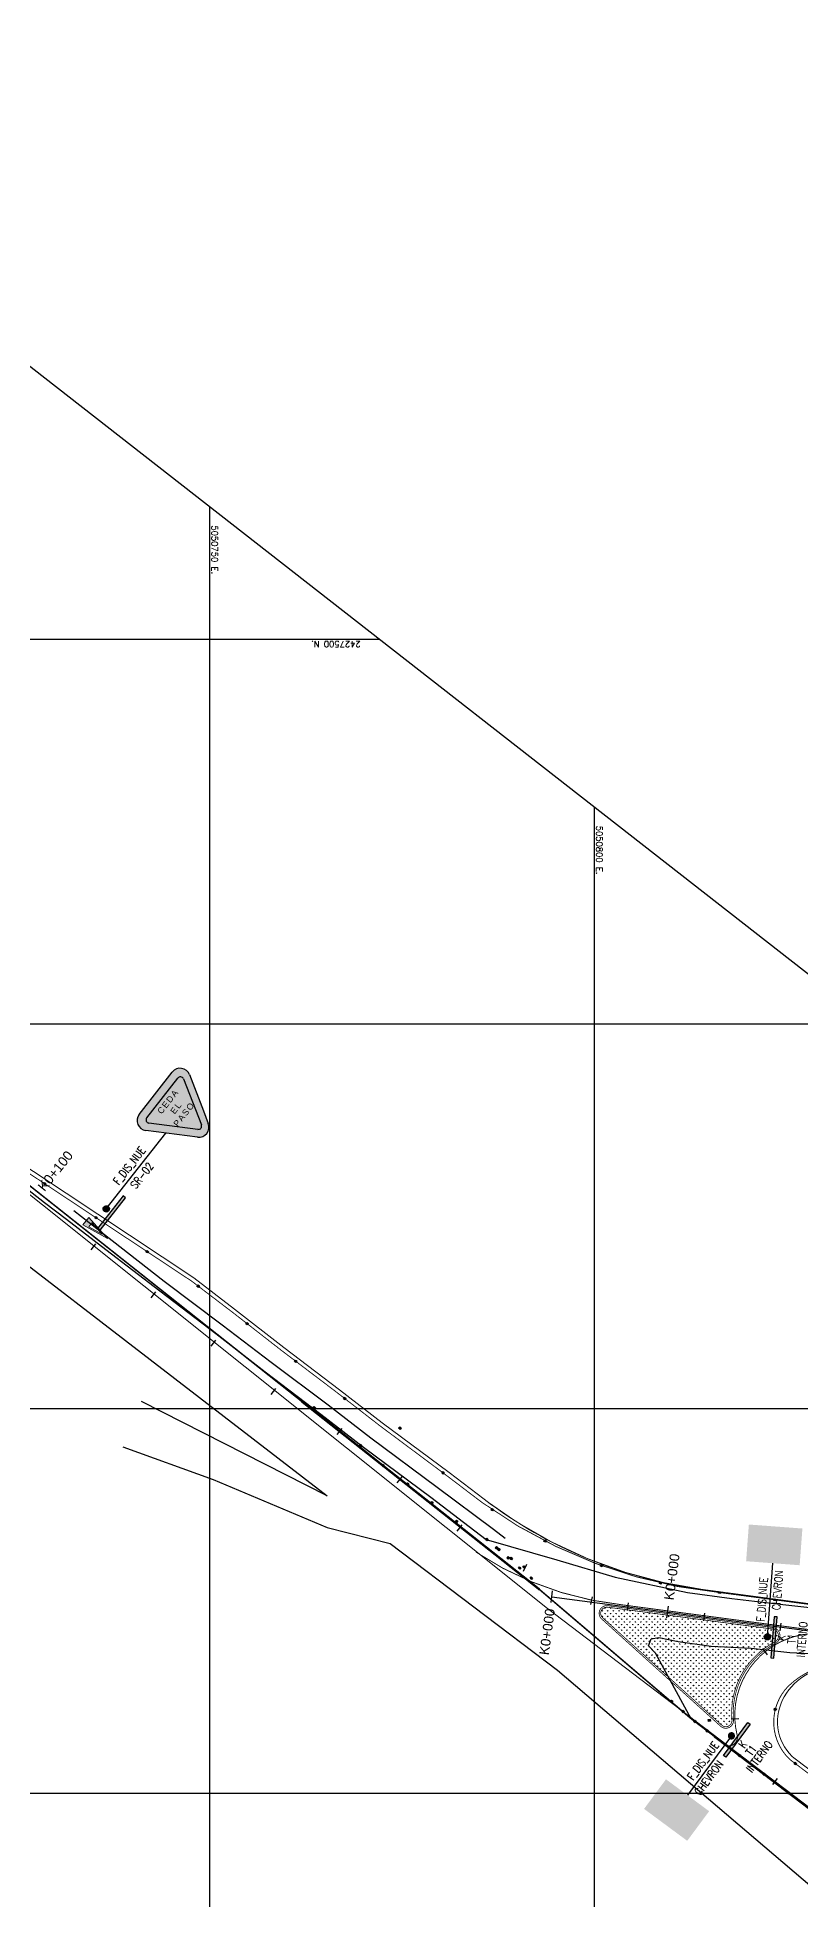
# Model space of a CAD drawing. Header units: metres. Extents: x 5050567 to 5051779, y 2427177 to 2427777.
# Drawn here: x 5050727.6 to 5050826.8, y 2427336.1 to 2427578.3 of the extents above; entities that cross this region are included whole.
import ezdxf
from ezdxf.enums import TextEntityAlignment as Align

# ---------------------------------------------------------------- set-up
doc = ezdxf.new("R2010")
doc.units = ezdxf.units.M
doc.linetypes.add('LCA (1m - 1m)', pattern=[2, 1, -1])
for name, color, linetype in [('BV', 30, 'Continuous'), ('C-ROAD-EJE PROYECTADO', 1, 'Continuous'), ('Cuneta existente', 254, 'Continuous'), ('CVD-ALI-STA-MIN-CD', 7, 'Continuous'), ('GEN-COORD-IMPAR', 8, 'Continuous'), ('S-VERTICAL', 250, 'Continuous'), ('Sen_Vert_Reglamentarias', 7, 'Continuous'), ('SPI-C-ROAD-CNTR-N', 1, 'Continuous'), ('SPI-C-ROAD-STAN-MAJR', 7, 'Continuous'), ('TACHAS', 7, 'Continuous'), ('Vía', 40, 'Continuous'), ('Vía Existente', 40, 'Continuous')]:
    doc.layers.add(name, color=color, linetype=linetype)
doc.layers.add('SEN_BASE_DEM', color=7, linetype='Continuous', lineweight=13, true_color=0xffffff)
doc.styles.add('CORDENADAS', font='romans.shx')
doc.styles.add('Romans', font='romans.shx', dxfattribs={"height": 2})
doc.styles.get("Standard").update_dxf_attribs({"font": 'simplex.shx'})
doc.styles.add('TEXTO_ACCION_FASE', font='romans.shx', dxfattribs={"width": 0.8})

# ---------------------------------------------------------------- blocks, each defined once
blk = doc.blocks.new('P_CP')
at = {"layer": 'SEN_BASE_DEM', "linetype": 'Continuous', "lineweight": -3}
h = blk.add_hatch(color=256, dxfattribs=at)
h.paths.add_polyline_path([(-0.599999999998545, -0.4648529270523426), (7.276e-12, -4.064852927052342), (0.5999999999985447, -0.4648529270523426)])
h.paths.add_polyline_path([(0.3254064245830488, -1.200000000011641), (0.0020690632633162, -3.164852927052342), (-0.3254064245799777, -1.200000000011641)], flags=16)
for points in [[(-0.599999999998545, -0.4648529270523426), (7.276e-12, -4.064852927052342), (0.5999999999985447, -0.4648529270523426)], [(0.3254064245830488, -1.200000000011641), (0.0020690632633162, -3.164852927052342), (-0.3254064245799777, -1.200000000011641)]]:
    blk.add_lwpolyline(points, close=True)
blk = doc.blocks.new('th-')
at = {"layer": 'TACHAS', "true_color": 0xffffff}
h = blk.add_hatch(color=7, dxfattribs=at)
h.dxf.hatch_style = 1
h.paths.add_polyline_path([(0, -0.1179750000592321), (-0.2359500001184642, -0.1179750000592321), (-0.2359500001184642, 0.1179750000592321), (1.164153e-10, 0.1179750000592321)])
at = {"layer": 'TACHAS'}
for points in [[(-0.0054449999006465, 0.1117472902406007), (-0.0762299998896197, 0.1022114846855402), (-0.0762299998896197, 0.0145189412869513), (-0.0741484914046214, 0.0129253510072757), (-0.0054449999006465, 0.0036699557676911)], [(-0.0054449999006465, -0.0018242304213345), (-0.0762299998896197, 0.007711575133726), (-0.076230000006035, -0.081294147996232), (-0.0054450000170618, -0.1099015651270747)]]:
    blk.add_hatch(color=1, dxfattribs=at).paths.add_polyline_path(points)
at = {"layer": 'TACHAS', "color": 7, "lineweight": 0, "ltscale": 10}
blk.add_line((-0.0762299998896197, 0.0145189412869513), (-0.0741484911413863, 0.0129253508057445), dxfattribs=at)
at = {"layer": 'TACHAS', "color": 18, "lineweight": 5, "true_color": 0x000000, "const_width": 0.0004}
for points in [[(-0.2359500001184642, -0.1179750000592321), (0, -0.1179750000592321), (1.164153e-10, 0.1179750000592321), (-0.2359500001184642, 0.1179750000592321)], [(-0.0816749999066815, 0.1069721472449601), (-0.1542749999789521, 0.1069721472449601), (-0.1542750000953674, -0.084966441616416), (-0.0816750000230968, -0.084966441616416)], [(-0.076230000006035, -0.0812941479962319), (-0.0054450000170618, -0.1099015651270747), (-0.0054449999006465, -0.0018242304213345), (-0.0762299998896197, 0.007711575133726)]]:
    blk.add_lwpolyline(points, close=True, dxfattribs=at)
at = {"layer": 'TACHAS', "color": 18, "lineweight": 5, "true_color": 0x000000}
for points, const_width in [([(-0.2359500001184642, 0.1179750000592321), (-0.1542749999789521, 0.1069721472449601)], 0.0004), ([(-0.1597199999960139, 0.1022114846855402), (-0.1597200001124293, 0.0036453625652939), (-0.2305050001014024, 0.0036453625652939)], 0.0004), ([(-0.2305050001014024, 0.1117472902406007), (-0.2305050001014024, 0.0036453625652939)], 0.0001815000000002), ([(1.164153e-10, 0.1179750000592321), (-0.0816749999066815, 0.1069721472449601)], 0.0004), ([(-0.0054449999006465, 0.0036699557676911), (-0.0054449999006465, 0.1117472902406007), (-0.0762299998896197, 0.1022114846855402), (-0.0762299998896197, 0.0132057615555823), (-0.0054449999006465, 0.0036699557676911)], 0.0004), ([(-0.2305050001014024, -0.1099015651270747), (-0.2305050001014024, -0.0017996374517679), (-0.1597200001124293, -0.0017996374517679), (-0.1597200001124293, -0.0812941479962319)], 0.0004), ([(-0.2305050001014024, -0.1099015651270747), (-0.1597200001124293, -0.0812941479962319)], 0.0004), ([(0, -0.1179750000592321), (-0.0816750000230968, -0.084966441616416)], 0.0004)]:
    blk.add_lwpolyline(points, dxfattribs=dict(at, const_width=const_width))
at = {"layer": 'TACHAS', "color": 18, "lineweight": 30, "true_color": 0x000000}
blk.add_lwpolyline([(0, -0.1179750000592321), (-0.2359500001184642, -0.1179750000592321), (-0.2359500001184642, 0.1179750000592321), (1.164153e-10, 0.1179750000592321)], close=True, dxfattribs=at)
at = {"layer": 'TACHAS', "color": 18, "lineweight": 5, "true_color": 0x000000}
for points in [[(-0.2305050001014024, 0.1117472902406007, 0.0004, 0.0004, 0), (-0.1597199999960139, 0.1022114846855402, 0.0001815000000002, 0.0001815000000002, 0)], [(-0.2359500001184642, -0.1179750000592321, 0.0004, 0.0004, 0), (-0.1542750000953674, -0.084966441616416, 0.0001815000000002, 0.0001815000000002, 0)]]:
    blk.add_lwpolyline(points, format="xyseb", dxfattribs=at)
blk = doc.blocks.new('THA')
at = {"layer": 'TACHAS'}
h = blk.add_hatch(color=50, dxfattribs=at)
h.paths.add_polyline_path([(-0.1179750001450657, 0.1069721472224501), (-0.1179750001450657, -0.1289778528960142), (0.1179749999733985, -0.1289778528960142), (0.1179750000898139, 0.1069721472224501), (0.0363000000667171, 0.0959692944081781), (0.0362999999503018, -0.095969294453198), (-0.0363000001219689, -0.095969294453198), (-0.0363000000055536, 0.0959692944081781)])
h.paths.add_polyline_path([(-0.0417450000226154, 0.0912086318487582), (-0.0417450001390307, -0.0073574902714881), (-0.1125300001280038, -0.0073574902714881), (-0.1125300001280038, 0.1007444374038187)], flags=16)
h.paths.add_polyline_path([(0.041745000083779, 0.0912086318487582), (0.112530000072752, 0.1007444374038187), (0.112530000072752, -0.0073328970690909), (0.0417450000837789, 0.0022029087188002)], flags=16)
h.paths.add_polyline_path([(-0.0417450001390307, -0.01280249028855), (-0.0417450001390307, -0.092297000833014), (-0.1125300001280038, -0.1209044179638568), (-0.1125300001280038, -0.01280249028855)], flags=16)
h.paths.add_polyline_path([(0.0417450000837789, -0.003291277703056), (0.112530000072752, -0.0128270832581166), (0.1125299999563367, -0.1209044179638568), (0.0417449999673636, -0.092297000833014)], flags=16)
for color, points in [(50, [(0.0363000000667171, 0.0959692944081781), (0.1179750000898139, 0.1069721472224501), (-0.1179750001450657, 0.1069721472224501), (-0.0363000000055536, 0.0959692944081781)]), (40, [(-0.1125300001280038, -0.0073574902714881), (-0.0417450001390307, -0.0073574902714881), (-0.0417450000226154, 0.0912086318487582), (-0.1125300001280038, 0.1007444374038187)]), (40, [(0.0417450000837789, 0.0912086318487582), (0.0417450000837789, 0.0035160884501693), (0.0438265085687772, 0.0019224981704936), (0.112530000072752, -0.0073328970690909), (0.112530000072752, 0.1007444374038187)]), (40, [(-0.0417450001390307, -0.01280249028855), (-0.1125300001280038, -0.01280249028855), (-0.1125300001280038, -0.1209044179638568), (-0.0417450001390307, -0.092297000833014)]), (40, [(0.0417450000837789, -0.003291277703056), (0.0417449999673636, -0.092297000833014), (0.1125299999563367, -0.1209044179638568), (0.112530000072752, -0.0128270832581166)])]:
    blk.add_hatch(color=color, dxfattribs=at).paths.add_polyline_path(points)
blk.add_hatch(color=50, dxfattribs=at).paths.add_polyline_path([(-0.0363000000055536, 0.0959692944081781), (-0.0363000001219689, -0.095969294453198), (0.0362999999503018, -0.095969294453198), (0.0363000000667171, 0.0959692944081781)], flags=17)
at = {"layer": 'TACHAS', "color": 7, "lineweight": 0, "ltscale": 10}
blk.add_line((0.0417450000837789, 0.0035160884501693), (0.0438265088320122, 0.0019224979689625), dxfattribs=at)
at = {"layer": 'TACHAS', "color": 18, "lineweight": 0, "true_color": 0x000000, "const_width": 0.0004}
for points in [[(-0.1179750001450657, -0.1289778528960142), (0.1179749999733985, -0.1289778528960142), (0.1179750000898139, 0.1069721472224501), (-0.1179750001450657, 0.1069721472224501)], [(0.0363000000667171, 0.0959692944081781), (-0.0363000000055536, 0.0959692944081781), (-0.0363000001219689, -0.095969294453198), (0.0362999999503018, -0.095969294453198)], [(0.0417449999673636, -0.092297000833014), (0.1125299999563367, -0.1209044179638568), (0.112530000072752, -0.0128270832581166), (0.0417450000837789, -0.003291277703056)]]:
    blk.add_lwpolyline(points, close=True, dxfattribs=at)
for points in [[(-0.1179750001450657, 0.1069721472224501), (-0.0363000000055536, 0.0959692944081781)], [(-0.0417450000226154, 0.0912086318487582), (-0.0417450001390307, -0.0073574902714881), (-0.1125300001280038, -0.0073574902714881)], [(0.1179750000898139, 0.1069721472224501), (0.0363000000667171, 0.0959692944081781)], [(0.112530000072752, -0.0073328970690909), (0.112530000072752, 0.1007444374038187), (0.0417450000837789, 0.0912086318487582), (0.0417450000837789, 0.0022029087188002), (0.112530000072752, -0.0073328970690909)], [(-0.1179750001450657, -0.1289778528960142), (-0.0363000001219689, -0.095969294453198)], [(-0.1125300001280038, -0.1209044179638568), (-0.1125300001280038, -0.01280249028855), (-0.0417450001390307, -0.01280249028855), (-0.0417450001390307, -0.092297000833014)], [(-0.1125300001280038, -0.1209044179638568), (-0.0417450001390307, -0.092297000833014)], [(0.1179749999733985, -0.1289778528960142), (0.0362999999503018, -0.095969294453198)]]:
    blk.add_lwpolyline(points, dxfattribs=at)
at = {"layer": 'TACHAS', "color": 7, "true_color": 0xffffff}
blk.add_lwpolyline([(0.1179749999733985, -0.1289778528960142), (-0.1179750001450657, -0.1289778528960142), (-0.1179750001450657, 0.1069721472224501), (0.1179750000898139, 0.1069721472224501)], close=True, dxfattribs=at)
at = {"layer": 'TACHAS', "color": 18, "lineweight": 0, "true_color": 0x000000}
blk.add_lwpolyline([(-0.1125300001280038, 0.1007444374038187, 0.0004, 0.0004, 0), (-0.0417450000226154, 0.0912086318487582, 0.0001815000000002, 0.0001815000000002, 0)], format="xyseb", dxfattribs=at)
blk = doc.blocks.new('*U73')
h = blk.add_hatch(color=1)
h.dxf.hatch_style = 1
edge = h.paths.add_edge_path()
edge.add_line((24.1203680714347, 5.276114933220036), (15.37659135300193, 5.276114933220007))
edge.add_ellipse((15.37659135300195, 3.656114933220003), major_axis=(1.145512985522219, 1.145512985522219), ratio=0.9999999999999912, start_angle=45.000000000001, end_angle=165.8070639244549)
edge.add_line((13.98517859972331, 2.826433940299516), (18.34536538492985, -4.485797569618661))
edge.add_ellipse((19.73677813820849, -3.656116576698174), major_axis=(-1.145512985522231, 1.145512985522231), ratio=0.9999999999999747, start_angle=75.8070639244554, end_angle=194.0578479717061)
edge.add_line((21.12623086035207, -4.489075839164179), (22.25681753306439, -2.603153200680431))
edge.add_line((22.25681753306439, -2.603153200680431), (25.50982079357821, 2.823155670754111))
edge.add_ellipse((24.12036807143473, 3.656114933220088), major_axis=(-1.145512985522167, 1.145512985522167), ratio=0.9999999999999978, start_angle=194.0578479717054, end_angle=315.000000000001)
edge = h.paths.add_edge_path(flags=16)
edge.add_line((24.35107477987442, 3.153107873497695), (20.29144754110728, -3.74367109691142))
edge.add_ellipse((19.82608265619974, -3.469744968374875), major_axis=(-0.3818376618407518, 0.3818376618407518), ratio=0.9999999999999866, start_angle=75.83460563074601, end_angle=194.5178032538085, ccw=False)
edge.add_line((19.36241139942787, -3.746528215056464), (15.24545817622164, 3.150250755352679))
edge.add_ellipse((15.70912943299349, 3.42703400203424), major_axis=(0.3818376618407169, 0.3818376618407169), ratio=0.9999999999999589, start_angle=45, end_angle=165.8346056307449, ccw=False)
edge.add_line((15.70912943299349, 3.967034002034203), (23.88570989496686, 3.96703400203426))
edge.add_ellipse((23.88570989496686, 3.42703400203424), major_axis=(-0.3818376618407635, 0.3818376618407635), ratio=0.9999999999999534, start_angle=194.51780325381, end_angle=315, ccw=False)
h.paths.add_polyline_path([(21.41247662018442, 2.007809588004811), (21.26105108713916, 2.000603618591917), (21.08799315658565, 2.447372482606674), (20.82119566983807, 2.454578452019568), (20.64092721778458, 1.993397649178994), (20.49671234507405, 2.000603618591917), (20.4750800864005, 1.993397649178994), (20.87167098635454, 3.528264972662519), (21.01588585906511, 3.528264972662547)], flags=0)
h.paths.add_polyline_path([(20.96541054254858, 3.067084169822003), (21.05193957724278, 2.605903366981515), (20.87167098635454, 2.605903366981515)], flags=0)
h.paths.add_polyline_path([(20.43181556905345, 3.1463496562803), (20.48950154590459, 2.908553285447162), (20.48950154590459, 2.562667727587658), (20.42460490871873, 2.375312965561327), (20.35970813269812, 2.231194020012132), (20.28760069634286, 2.130310713856964), (20.17634926965847, 2.000603618591945), (19.8621668773806, 2.000603618591917), (19.8621668773806, 3.542676911488307), (19.99196029058704, 3.535470942075413), (20.12896436412815, 3.549882880901201), (20.2803900360082, 3.448999574746004), (20.36691893186757, 3.304880540655226)], flags=0)
h.paths.add_polyline_path([(20.26671271004919, 3.09286676957361), (20.31644375418576, 2.887862668768569), (20.31644375418581, 2.591791099541801), (20.26362014548251, 2.439290830388095), (20.20894901778154, 2.317880403563457), (20.15125979112792, 2.237169173092233), (20.0967883745832, 2.173661410310664), (20.03522466909943, 2.173661410310778), (20.03522466909935, 3.404387420646763), (20.15205227175555, 3.326554153276724), (20.21175877101358, 3.227109419623808)], flags=0)
h.paths.add_polyline_path([(19.55210501212066, 3.535470942075413), (19.55931567245533, 3.391351996526388), (19.25646446753008, 3.391351996526388), (19.25646446753008, 2.915759254860056), (19.54489421295126, 2.915759254860084), (19.54489421295126, 2.793258129007959), (19.23483234769129, 2.793258129007959), (19.23483234769132, 2.151928533553864), (19.55931567245535, 2.151928533553864), (19.55931567245533, 2.000603618591917), (19.040142297299, 2.000603618591917), (19.040142297299, 3.535470942075441)], flags=0)
h.paths.add_polyline_path([(20.01359241042586, 1.839926925177046), (20.01359241042586, 0.4419725778296524), (20.48950140706985, 0.4419725778296524), (20.48950140706985, 0.2978536322806278), (19.86937753771524, 0.2978536322805993), (19.86937753771524, 1.839926925177046)], flags=0)
h.paths.add_polyline_path([(21.27547240780855, 0.0939411223883937), (21.36200130366795, -0.0141480646379151), (21.41247648134969, -0.1942968572514374), (21.41247648134969, -0.5473883845239484), (21.41968728051911, -0.8644501532735446), (21.3908443615109, -1.066216765583995), (21.32594758549031, -1.231953619371758), (21.22499723012676, -1.354454745223911), (21.13125753509802, -1.397690473159464), (21.00867492106091, -1.347248864352742), (20.9221460252016, -1.267983377894474), (20.84282792851157, -1.159894102326298), (20.79956341116453, -1.073422734996945), (20.79235261199507, -0.8212145138797168), (20.79235261199507, -0.453711047781475), (20.81398487066862, -0.1870908878386004), (20.87167084751981, -0.0213540340508089), (20.97262120288331, 0.072323302691494), (21.10168447168773, 0.1552373182938922)], flags=0)
h.paths.add_polyline_path([(21.23206406270584, -0.2190939039642572), (21.23206406270579, -0.5494396402616886), (21.23898287784713, -0.8536627526851603), (21.21521243120874, -1.019945592850326), (21.16843655661852, -1.139404320434785), (21.11700383706825, -1.201816840210945), (21.02198868594802, -1.114777451812507), (20.97876178647543, -1.028381270090882), (20.972765030639, -0.8186359857672655), (20.972765030639, -0.4610179339867742), (20.99194355651555, -0.224640322480731), (21.03450624827956, -0.1023539886652216), (21.14479332737968, -0.0315023460409023), (21.19819360288081, -0.0982082979497321)], flags=0)
h.paths.add_polyline_path([(19.55210501212066, 1.820454825978423), (19.55931567245535, 1.676335880429313), (19.25646446753008, 1.676335880429313), (19.25646446753008, 1.200743138763009), (19.54489421295126, 1.200743138763009), (19.54489421295126, 1.078242012910884), (19.23483234769129, 1.078242012910912), (19.23483234769129, 0.436912417456874), (19.55931567245535, 0.4369124174568455), (19.55931567245535, 0.285587502494927), (19.040142297299, 0.285587502494927), (19.040142297299, 1.820454825978394)], flags=0)
h.paths.add_polyline_path([(20.49671220623931, 0.0867351529755283), (20.56881964259456, -0.0141480646379151), (20.58324110209863, -0.1582670987288068), (20.43181556905345, -0.1726790375545377), (20.35970813269812, -0.0573837925735532), (20.27317923683874, -0.0429719422894621), (20.18665034097937, -0.0501778231606309), (20.13617502446287, -0.1366492790317935), (20.12896436412815, -0.2591504048839468), (20.13617502446287, -0.3672396804520943), (20.2371255186611, -0.511358626001119), (20.41018331037988, -0.6482716906791169), (20.53276592441695, -0.7707728165311849), (20.59766256160278, -0.8860680615121977), (20.62650561944572, -1.059010884712883), (20.59766256160278, -1.195923860849042), (20.53276592441695, -1.304013136417161), (20.44623702855752, -1.38327862287543), (20.28760069634286, -1.41210241198528), (20.04964612860344, -1.361660714636833), (19.99196015175225, -1.224747649958892), (19.98474949141762, -1.095040554693817), (20.1124825725454, -1.095040554693845), (20.16501808230582, -1.217541769087723), (20.30202215584695, -1.231953619371786), (20.35970813269812, -1.131070313216504), (20.35970813269812, -0.9437156397318702), (20.29481135667756, -0.7923907247699518), (20.09291064595054, -0.6482716906790884), (19.94869577323997, -0.3960634695618879), (19.89100979638881, -0.2375325851870471), (19.90543125589293, -0.0645897619864186), (19.98474949141762, 0.0579113638657631), (20.12896436412815, 0.1299708809111664), (20.35970813269812, 0.1299708809111948)], flags=0)
h.paths.add_polyline_path([(18.78055547088611, 3.074290139234896), (18.64355139734492, 3.074290139234896), (18.6291299378408, 3.232821023609737), (18.60749767916728, 3.276056751545347), (18.52096878330785, 3.319292479481013), (18.46328280645671, 3.333704329764991), (18.36954311142789, 3.283262720958269), (18.26859275606442, 3.088702078060713), (18.2109067792132, 2.886935465750291), (18.20369611887857, 2.613109336394408), (18.22532823871729, 2.382518934974136), (18.32627873291558, 2.223988050599295), (18.47770426596081, 2.180752322663714), (18.57865462132436, 2.209576111773564), (18.6219191386714, 2.288841598231805), (18.63634059817549, 2.454578452019568), (18.78055547088611, 2.454578452019539), (18.78055547088611, 2.339283295580308), (18.74450175270844, 2.187958292076579), (18.66518365601847, 2.058251196811617), (18.46328280645671, 1.993397649178994), (18.31185713457673, 2.036633377114632), (18.13879934285795, 2.144722564140998), (18.0378489874944, 2.360901115277179), (18.00900592965145, 2.721198611962499), (18.0378489874944, 3.067084169822031), (18.14601014202732, 3.326498448893879), (18.26138195689496, 3.456205544158869), (18.39838616927086, 3.528264972662547), (18.55702250148555, 3.521059091791407), (18.65797285684901, 3.456205544158841), (18.78055547088611, 3.314858103840855)], flags=0)
h.paths.add_polyline_path([(19.37904722040183, 0.1314014497850948), (19.77563798152114, -1.389053934872727), (19.62421244847589, -1.396259904285621), (19.45115451792237, -0.9494910402708356), (19.18435703117474, -0.9422850708579701), (19.00408857912133, -1.403465873698515), (18.85987370641074, -1.396259904285621), (18.83824144773722, -1.403465873698486), (19.23483234769127, 0.1314014497850664)], flags=0)
h.paths.add_polyline_path([(19.3285719038853, -0.32977935305545), (19.41510093857947, -0.7909601558959949), (19.23483234769127, -0.7909601558959949)], flags=0)
h.paths.add_polyline_path([(18.72286949403487, -0.0307059010454296), (18.76613401138193, -0.2685021833368424), (18.75892321221251, -0.5639461323896242), (18.75171241304311, -0.6792413773706656), (18.65797285684901, -0.7513008944160405), (18.49933652463441, -0.7945365338099535), (18.31906793374615, -0.7873306529387563), (18.31906793374615, -1.414248221025282), (18.16764226186613, -1.407042340154198), (18.16764226186613, 0.1350309527422766), (18.56011265101948, 0.1350309527422766), (18.65076205767958, 0.055765554825733)], flags=0)
h.paths.add_polyline_path([(18.56423316182027, -0.1171772683749239), (18.6219191386714, -0.2396783942270773), (18.63634059817549, -0.3693854894921245), (18.60834591172555, -0.5931938389731286), (18.47770426596081, -0.6287996800221621), (18.31185713457673, -0.6287996800221621), (18.31185713457673, -0.0523237207423861), (18.47049346679135, -0.0162939622196419)], flags=0)
at = {"true_color": 0xffffff}
h = blk.add_hatch(color=7, dxfattribs=at)
edge = h.paths.add_edge_path()
edge.add_ellipse((19.82608265619974, -3.469744968374875), major_axis=(-0.3818376618407635, 0.3818376618407635), ratio=0.999999999999925, start_angle=75.83460563074337, end_angle=194.5178032538058)
edge.add_line((20.29144754110724, -3.743671096911499), (24.35107477987442, 3.153107873497716))
edge.add_ellipse((23.88570989496686, 3.42703400203424), major_axis=(-0.3818376618407542, 0.3818376618407542), ratio=0.9999999999999841, start_angle=194.5178032538125, end_angle=315)
edge.add_line((23.88570989496689, 3.96703400203426), (15.70912943299336, 3.967034002034203))
edge.add_ellipse((15.70912943299352, 3.42703400203424), major_axis=(-0.381837661840724, 0.3818376618407241), ratio=0.9999999999999808, start_angle=-45, end_angle=75.83460563074075)
edge.add_line((15.24545817622169, 3.150250755352629), (19.36241139942779, -3.74652821505634))
h = blk.add_hatch(color=250)
edge = h.paths.add_edge_path()
edge.add_ellipse((0, -3.6e-15), major_axis=(-0.3582761082145878, 0.3582761082145879), ratio=0.9999999999998589, start_angle=225, end_angle=225)
blk.add_hatch(color=250).paths.add_polyline_path([(3.35086463363666, -0.8333082079320242), (-3.350864633591697, -0.8333082079320242), (-3.350864633591697, -1.326414088390098), (3.35086463363666, -1.326414088390098)])
at = {"color": 1}
for p, q in [((19.36241139942787, -3.746528215056471), (15.24545817622164, 3.150250755352701)), ((15.37659135300198, 5.27611493322), (24.12036807143473, 5.276114933220029)), ((15.70912943299352, 3.967034002034196), (23.88570989496686, 3.967034002034253)), ((24.35107477987442, 3.153107873497717), (20.29144754110728, -3.743671096911455)), ((18.34536538492985, -4.485797569618696), (13.98517859972328, 2.826433940299509)), ((25.50982079357821, 2.823155670754076), (22.25681753306439, -2.603153200680438)), ((22.25681753306439, -2.603153200680438), (21.12623086035207, -4.489075839164186))]:
    blk.add_line(p, q, dxfattribs=at)
at = {"color": 250}
blk.add_lwpolyline([(-3.350864633591697, -0.8333082079320313), (-3.350864633591697, -1.326414088390105), (3.35086463363666, -1.326414088390105), (3.35086463363666, -0.8333082079320313)], close=True, dxfattribs=at)
blk.add_lwpolyline([(0, -1.78e-14), (15.67054380403061, -1.460723134e-07)], dxfattribs=at)
at = {"color": 1}
for centre, major_axis, ratio, start_param, end_param in [((15.37659135300195, 3.656114933219996), (1.145512985522205, 1.145512985522205), 0.9999999999999937, 0.7853981633974338, 2.893879188546431), ((15.70912943299352, 3.427034002034233), (-0.381837661840724, 0.3818376618407241), 0.9999999999999808, -0.7853981633974579, 1.323563555207861), ((23.88570989496686, 3.427034002034233), (-0.3818376618407542, 0.3818376618407542), 0.9999999999999841, 3.394976120525572, 5.497787143782129), ((24.12036807143473, 3.656114933220081), (-1.145512985522175, 1.145512985522175), 0.9999999999999944, 3.386948386440845, 5.497787143782135), ((19.73677813820849, -3.656116576698181), (-1.145512985522231, 1.145512985522231), 0.9999999999999747, 1.323082861751566, 3.386948386440877), ((19.82608265619974, -3.469744968374882), (-0.3818376618407635, 0.3818376618407635), 0.999999999999925, 1.32356355520792, 3.394976120525469)]:
    blk.add_ellipse(centre, major_axis=major_axis, ratio=ratio, start_param=start_param, end_param=end_param, dxfattribs=at)
at = {"color": 250}
blk.add_ellipse((0, -1.07e-14), major_axis=(-0.3582761082145876, 0.3582761082145877), ratio=0.9999999999998589, start_param=3.926990816987312, end_param=10.2101761241669, dxfattribs=at)
at = {"style": 'TEXTO_ACCION_FASE', "width": 0.8}
blk.add_text('SR-02', height=1.3, dxfattribs=at).set_placement((7.835271902015307, -1.200000073036154), align=Align.MIDDLE_CENTER)
at = {"color": 18, "true_color": 0x000000, "insert": (15.17910478385241, 3.371903698110875), "char_height": 1, "width": 9.48964862705526, "attachment_point": 1}
blk.add_mtext('\\pxqc;{\\fArial|b0|i0|c0|p34;\\T1.2;\\C256;CEDA\\PEL\\PPASO}', dxfattribs=at)
at = {"style": 'TEXTO_ACCION_FASE', "width": 0.8}
for tag, p in [('FASE_ACCION', (7.835271902015307, 1.395888760286499)), ('INTERNO', (0, -2.300000000000007))]:
    blk.add_attdef(tag, text='', height=1.3, dxfattribs=at).set_placement(p, align=Align.MIDDLE_CENTER)
blk = doc.blocks.new('*U115')
h = blk.add_hatch(color=40)
h.paths.add_polyline_path([(11.99999999999999, -1.868904248947504), (11.99999999999999, -3.283117811320607), (13.07753643762689, -4.360654248947509), (14.49174999999999, -4.360654248947506)])
h.paths.add_polyline_path([(17.98349999999998, -3.283117811320614), (17.98349999999998, -1.868904248947512), (15.49174999999998, -4.360654248947506), (16.90596356237309, -4.360654248947508)])
h.paths.add_polyline_path([(17.98349999999998, -0.4546906865744204), (17.98349999999998, 0.9595228757986825), (14.99174999999999, -2.032227124201322), (11.99999999999998, 0.9595228757986829), (11.99999999999999, -0.4546906865744086), (14.99174999999999, -3.446440686574411)])
h.paths.add_polyline_path([(17.98349999999998, 2.373736438171764), (17.98349999999998, 3.78795000054487), (14.99174999999999, 0.7962000005448714), (11.99999999999999, 3.787950000544879), (11.99999999999999, 2.373736438171779), (14.99175, -0.6180135618282248)])
h.paths.add_polyline_path([(17.14199046231454, 4.360654025232543), (15.72777689994146, 4.360654025232542), (14.99175, 3.624627125291065), (14.25572310005852, 4.360654025232541), (12.84150953768543, 4.360654025232542), (14.99174999999999, 2.210413562917968)])
at = {"true_color": 0x000000}
h = blk.add_hatch(color=18, dxfattribs=at)
h.paths.add_polyline_path([(12, -3.283117811320607), (11.99999999999999, -4.360654248947509), (13.0775364376269, -4.360654248947509)])
h.paths.add_polyline_path([(17.98349999999997, -3.283117811320618), (16.90596356237309, -4.360654248947508), (17.98349999999998, -4.360654248947509)])
h.paths.add_polyline_path([(17.98349999999998, -1.868904248947512), (17.98349999999998, -0.4546906865744177), (14.99174999999998, -3.446440686574414), (11.99999999999999, -0.4546906865744133), (12, -1.868904248947514), (14.49174999999998, -4.360654248947507), (14.99174999999999, -4.360654248947507), (15.49174999999999, -4.360654248947505)])
h.paths.add_polyline_path([(17.98349999999998, 0.9595228757986721), (17.98349999999998, 2.373736438171767), (14.99174999999999, -0.6180135618282204), (11.99999999999999, 2.373736438171776), (11.99999999999999, 0.9595228757986788), (14.99174999999999, -2.032227124201323)])
h.paths.add_polyline_path([(17.98349999999998, 3.787950000544866), (17.98349999999998, 4.360654025232544), (17.14199046231455, 4.360654025232543), (14.99174999999999, 2.21041356291797), (12.84150953768542, 4.360654025232543), (11.99999999999998, 4.360654025232544), (11.99999999999998, 3.787950000544876), (14.99175, 0.796200000544875)])
h.paths.add_polyline_path([(15.72777689994146, 4.360654025232542), (14.99174999999998, 4.36065402523254), (14.25572310005852, 4.360654025232541), (14.99174999999999, 3.624627125291062)], flags=17)
h = blk.add_hatch(color=7)
edge = h.paths.add_edge_path()
edge.add_ellipse((0, -3.6e-15), major_axis=(-0.3582761082145878, 0.3582761082145879), ratio=0.9999999999998589, start_angle=225, end_angle=225)
blk.add_hatch(color=7).paths.add_polyline_path([(3.35086463363666, -0.8333082079320242), (-3.350864633591697, -0.8333082079320242), (-3.350864633591697, -1.326414088390098), (3.35086463363666, -1.326414088390098)])
at = {"color": 7}
blk.add_lwpolyline([(-3.350864633591697, -0.8333082079320313), (-3.350864633591697, -1.326414088390105), (3.35086463363666, -1.326414088390105), (3.35086463363666, -0.8333082079320313)], close=True, dxfattribs=at)
blk.add_lwpolyline([(0, -1.78e-14), (12, -1.118574982e-07)], dxfattribs=at)
blk.add_ellipse((0, -1.07e-14), major_axis=(-0.3582761082145876, 0.3582761082145877), ratio=0.9999999999998589, start_param=3.926990816987312, end_param=10.2101761241669, dxfattribs=at)
at = {"color": 7, "style": 'TEXTO_ACCION_FASE', "width": 0.8}
blk.add_text('CHEVRON', height=1.3, dxfattribs=at).set_placement((7.675432316818326, -1.089930602044899), align=Align.MIDDLE_CENTER)
for tag, p in [('FASE_ACCION', (6, 1.299999944071265)), ('TIPOLOGÍA', (0, -3.967475923664581)), ('ABSCISA', (0, -2.300000000000007)), ('INTERNO', (0, -5.634951847329155))]:
    blk.add_attdef(tag, text='', height=1.3, dxfattribs=at).set_placement(p, align=Align.MIDDLE_CENTER)
blk = doc.blocks.new('*U116')
h = blk.add_hatch(color=40)
h.paths.add_polyline_path([(-17.98349999999998, -1.868904248947504), (-17.98349999999998, -3.283117811320607), (-16.90596356237308, -4.360654248947509), (-15.49174999999999, -4.360654248947506)])
h.paths.add_polyline_path([(-11.99999999999999, -3.283117811320614), (-12, -1.868904248947512), (-14.49174999999999, -4.360654248947506), (-13.07753643762689, -4.360654248947508)])
h.paths.add_polyline_path([(-11.99999999999999, -0.4546906865744204), (-11.99999999999999, 0.9595228757986825), (-14.99174999999998, -2.032227124201322), (-17.98349999999999, 0.9595228757986829), (-17.98349999999998, -0.4546906865744086), (-14.99174999999999, -3.446440686574411)])
h.paths.add_polyline_path([(-11.99999999999999, 2.373736438171764), (-12, 3.78795000054487), (-14.99174999999998, 0.7962000005448714), (-17.98349999999998, 3.787950000544879), (-17.98349999999998, 2.373736438171779), (-14.99174999999997, -0.6180135618282248)])
h.paths.add_polyline_path([(-12.84150953768543, 4.360654025232543), (-14.25572310005852, 4.360654025232542), (-14.99174999999997, 3.624627125291065), (-15.72777689994145, 4.360654025232541), (-17.14199046231454, 4.360654025232542), (-14.99174999999999, 2.210413562917968)])
at = {"true_color": 0x000000}
h = blk.add_hatch(color=18, dxfattribs=at)
h.paths.add_polyline_path([(-17.98349999999998, -3.283117811320607), (-17.98349999999998, -4.360654248947509), (-16.90596356237307, -4.360654248947509)])
h.paths.add_polyline_path([(-12.00000000000001, -3.283117811320618), (-13.07753643762689, -4.360654248947508), (-12, -4.360654248947509)])
h.paths.add_polyline_path([(-12, -1.868904248947512), (-12, -0.4546906865744177), (-14.99174999999999, -3.446440686574414), (-17.98349999999998, -0.4546906865744133), (-17.98349999999998, -1.868904248947514), (-15.49174999999999, -4.360654248947507), (-14.99174999999999, -4.360654248947507), (-14.49174999999999, -4.360654248947505)])
h.paths.add_polyline_path([(-12, 0.9595228757986721), (-12, 2.373736438171767), (-14.99174999999998, -0.6180135618282204), (-17.98349999999998, 2.373736438171776), (-17.98349999999998, 0.9595228757986788), (-14.99174999999998, -2.032227124201323)])
h.paths.add_polyline_path([(-12, 3.787950000544866), (-12, 4.360654025232544), (-12.84150953768542, 4.360654025232543), (-14.99174999999998, 2.21041356291797), (-17.14199046231455, 4.360654025232543), (-17.98349999999999, 4.360654025232544), (-17.98349999999999, 3.787950000544876), (-14.99174999999997, 0.796200000544875)])
h.paths.add_polyline_path([(-14.25572310005852, 4.360654025232542), (-14.99174999999999, 4.36065402523254), (-15.72777689994145, 4.360654025232541), (-14.99174999999999, 3.624627125291062)], flags=17)
h = blk.add_hatch(color=7)
edge = h.paths.add_edge_path()
edge.add_ellipse((0, -3.6e-15), major_axis=(0.3582761082145878, 0.3582761082145879), ratio=0.9999999999998589, start_angle=135, end_angle=135, ccw=False)
blk.add_hatch(color=7).paths.add_polyline_path([(-3.35086463363666, -0.8333082079320242), (3.350864633591697, -0.8333082079320242), (3.350864633591697, -1.326414088390098), (-3.35086463363666, -1.326414088390098)])
at = {"color": 7}
blk.add_lwpolyline([(0, -1.78e-14), (-12, -1.118574982e-07)], dxfattribs=at)
blk.add_lwpolyline([(3.350864633591697, -0.8333082079320313), (3.350864633591697, -1.326414088390105), (-3.35086463363666, -1.326414088390105), (-3.35086463363666, -0.8333082079320313)], close=True, dxfattribs=at)
at = {"color": 7, "extrusion": (0, 0, -1)}
blk.add_ellipse((0, -1.07e-14), major_axis=(0.3582761082145876, 0.3582761082145877), ratio=0.9999999999998589, start_param=3.926990816987312, end_param=10.2101761241669, dxfattribs=at)
at = {"color": 7, "style": 'TEXTO_ACCION_FASE', "width": 0.8}
blk.add_text('CHEVRON', height=1.3, dxfattribs=at).set_placement((-7.675432316818326, -1.089930602044898), align=Align.MIDDLE_CENTER)
for tag, p in [('FASE_ACCION', (-6, 1.299999944071267)), ('TIPOLOGÍA', (0, -3.967475923664581)), ('ABSCISA', (0, -2.300000000000007)), ('INTERNO', (0, -5.634951847329155))]:
    blk.add_attdef(tag, text='', height=1.3, dxfattribs=at).set_placement(p, align=Align.MIDDLE_CENTER)
blk = doc.blocks.new('AeccTickLine')
blk.add_line((0, -0.5), (0, 0.5))

msp = doc.modelspace()

# ---------------------------------------------------------------- hatches: boundary and pattern name
at = {"layer": 'SEN_BASE_DEM'}
h = msp.add_hatch(dxfattribs=at)
h.set_pattern_fill('GRASS', color=53, scale=0.02)
h.set_pattern_definition([(90, (0, 0), (-0.3592102448, 0.3592102448), [0.09525, -0.6231704896]), (45, (0, 0), (-0.3592102448427661, 0.3592102448427661), [0.09525, -0.4127500000000001]), (135, (0, 0), (-0.3592102448427661, -0.3592102448427661), [0.09525, -0.4127500000000001])])
edge = h.paths.add_edge_path()
edge.add_arc((5050801.607359458, 2427373.36628381), 0.8000000006572509, 82.45833408643894, 226.7033496444385)
edge.add_line((5050801.058738813, 2427372.784033529), (5050816.594302886, 2427358.777763551))
edge.add_arc((5050817.065507823, 2427359.424266379), 0.799999999463674, 233.9134852597789, 364.5427189711802)
edge.add_arc((5050828.222170662, 2427360.408211282), 10.40000001628822, 185.0783312786841, 196.4033098261299)
edge.add_arc((5050828.22221717, 2427360.408053233), 10.40000000056417, 116.99541426393631, 196.4024021837503, ccw=False)
edge.add_arc((5050822.997945897, 2427370.431628009), 0.9089350645161725, 303.6389662713599, 435.2829875834391)
edge.add_line((5050823.22885643, 2427371.310743062), (5050801.712357173, 2427374.159363554))

# ---------------------------------------------------------------- linework, layer by layer
at = {"flags": 128}
for points, elevation in [([(5050699.423, 2427439.321), (5050765.241999999, 2427388.635000001), (5050741.13, 2427400.884000001)], 280.9690000000001), ([(5050738.699999999, 2427395.014), (5050750.459999999, 2427390.78), (5050765.241999999, 2427384.506), (5050773.460999999, 2427382.447000001), (5050795.198, 2427365.971), (5050828.284, 2427337.758000001), (5050871.843999999, 2427304.587), (5050957.040475995, 2427239.196221098)], 280.414)]:
    msp.add_lwpolyline(points, dxfattribs=dict(at, elevation=elevation))
at = {"layer": 'BV', "color": 30, "linetype": 'Continuous', "lineweight": -3, "const_width": 0.1, "flags": 128}
msp.add_lwpolyline([(5050702.100340222, 2427447.355533069), (5050747.936790712, 2427416.957838981), (5050753.233044477, 2427412.920102209), (5050759.637252727, 2427407.929057265), (5050766.885736418, 2427402.430483259), (5050772.419336326, 2427398.143090759), (5050781.120434101, 2427391.649465982), (5050785.675602402, 2427388.182958235, 0.1304526822482236), (5050814.136191872, 2427376.448573166)], format="xyb", dxfattribs=at)
for points in [[(5050801.7386066, 2427374.357633489), (5050823.266917345, 2427371.507449247, -0.6553564781847157), (5050823.602022197, 2427369.501666289, 0.3062339913107039), (5050818.061642586, 2427359.512104491, -0.6478851369057863), (5050816.467670529, 2427358.622648908), (5050800.923275359, 2427372.636880667, -0.7290658252436316)], [(5050801.712357172, 2427374.159363553), (5050823.22885643, 2427371.310743062, -0.6472015132468389), (5050823.501457641, 2427369.674898946, 0.3059398290242235), (5050817.862415633, 2427359.494536868, -0.6439976614481524), (5050816.594302887, 2427358.77776355), (5050801.058738821, 2427372.784033522, -0.7281772134681957)]]:
    msp.add_lwpolyline(points, format="xyb", close=True, dxfattribs=at)
at = {"layer": 'C-ROAD-EJE PROYECTADO', "color": 30, "linetype": 'Continuous', "lineweight": -3, "const_width": 0.05, "flags": 128}
for points in [[(5050702.100340222, 2427447.355533069), (5050747.936790712, 2427416.957838981), (5050753.233044477, 2427412.920102209), (5050759.637252727, 2427407.929057265), (5050766.885736418, 2427402.430483259), (5050772.419336326, 2427398.143090759), (5050781.120434101, 2427391.649465982), (5050785.675602402, 2427388.182958235, 0.1304526822482236), (5050814.136191872, 2427376.448573165), (5050828.408219335, 2427374.559065518)], [(5050836.063503512, 2427346.920481445), (5050825.92243925, 2427354.5913892), (5050825.689299633, 2427354.767362114, -0.3448809376710336), (5050824.6635597, 2427362.52277653, -0.2743211788292418), (5050831.693382995, 2427366.446304723, -0.0561526215062401)]]:
    msp.add_lwpolyline(points, format="xyb", dxfattribs=at)
at = {"layer": 'Cuneta existente', "color": 6}
msp.add_polyline3d([(5050788.396999999, 2427383.087000001, -0.0160000000000196), (5050786.868999999, 2427384.268000001, -0.0470000000000255), (5050779.576, 2427389.734000001, -0.1360000000000241), (5050770.947, 2427396.136000001, -0.2019999999999982), (5050765.386999999, 2427400.435000001, -0.2060000000000173), (5050757.97, 2427405.951000001, -0.2019999999999982), (5050751.625999999, 2427410.835000001, -0.2450000000000045), (5050744.098, 2427416.509, -0.26400000000001), (5050737.332999999, 2427421.790000001, -0.2350000000000136), (5050732.320999999, 2427425.677000001, -0.2599999999999909)], dxfattribs=at)
at = {"layer": 'GEN-COORD-IMPAR', "linetype": 'Continuous'}
for p, q in [((5050750, 2427301.157445271), (5050750, 2427517.197046991)), ((5050610.70799413, 2427500), (5050772.02206638, 2427500)), ((5050800, 2427262.11241041), (5050800, 2427478.15201213)), ((5050571.662959269, 2427450), (5050836.050694065, 2427450)), ((5050623.424937279, 2427400), (5050900.079321747, 2427400)), ((5050687.453564964, 2427350), (5050964.107949432, 2427350))]:
    msp.add_line(p, q, dxfattribs=at)
msp.add_lwpolyline([(5050908.668842824, 2427177.252835283), (5050567.016265319, 2427444.049571263), (5050671.814909507, 2427578.25183867), (5051013.467487011, 2427311.455102689)], close=True, dxfattribs=at)
at = {"layer": 'SEN_BASE_DEM', "const_width": 0.12, "flags": 128}
for points in [[(5050816.362016266, 2427376.053018401, -0.1323911769419242), (5050785.372807253, 2427387.785069937), (5050780.819504838, 2427391.250157734), (5050772.116669285, 2427397.745079415), (5050766.581519365, 2427402.033672852), (5050759.332471136, 2427407.532675107), (5050752.927788948, 2427412.52408941), (5050747.646735534, 2427416.550237799), (5050701.823997549, 2427446.938838064, 0.1264023846402692)], [(5050874.67010264, 2427312.382746372), (5050837.579231049, 2427345.119176528), (5050835.759940572, 2427346.523171264), (5050825.621009344, 2427354.19246555), (5050825.362884567, 2427354.387297169, -0.4169843966520482), (5050825.190054647, 2427363.898182594, -0.2176512879308356), (5050833.548762894, 2427366.823305383, -0.0181862510127659), (5050837.061382953, 2427366.423698244)]]:
    msp.add_lwpolyline(points, format="xyb", dxfattribs=at)
at = {"layer": 'SEN_BASE_DEM'}
for points in [[(5050828.408219335, 2427374.559065518), (5050814.136191872, 2427376.448573165, -0.1304526822489128), (5050785.675602402, 2427388.182958235), (5050781.120434101, 2427391.649465982), (5050772.419336326, 2427398.143090759), (5050766.885736418, 2427402.430483259), (5050759.637252727, 2427407.929057265), (5050753.233044477, 2427412.920102209), (5050747.936790712, 2427416.957838981), (5050702.100340222, 2427447.355533069), (5050793.907463015, 2427373.999369472), (5050879.133758221, 2427309.110013523)], [(5050836.063503512, 2427346.920481445), (5050825.92243925, 2427354.5913892), (5050825.689299633, 2427354.767362114, -0.3448809376357422), (5050824.6635597, 2427362.52277653, -0.2743211788366173), (5050831.693382995, 2427366.446304723, -0.0561526215071919)]]:
    msp.add_lwpolyline(points, format="xyb", dxfattribs=at)
at = {"layer": 'SEN_BASE_DEM', "linetype": 'LCA (1m - 1m)', "const_width": 0.2, "elevation": 280.1724786771777, "flags": 128}
msp.add_lwpolyline([(5050714.687556743, 2427438.408017438), (5050761.889503744, 2427400.966407915)], dxfattribs=at)
at = {"layer": 'SEN_BASE_DEM', "const_width": 0.3, "elevation": 280.1724786771777, "flags": 128}
msp.add_lwpolyline([(5050792.853965118, 2427376.461565551), (5050761.889503744, 2427400.966407915)], dxfattribs=at)
at = {"layer": 'SEN_BASE_DEM', "color": 40, "linetype": 'Continuous', "const_width": 0.12, "flags": 128}
for points in [[(5050784.6037368, 2427381.319343799, 0.1216784080366755), (5050803.680231252, 2427374.453631216), (5050823.90255879, 2427371.776349196)], [(5050831.126803436, 2427370.516196884, 0.5532032731050642), (5050818.533265594, 2427357.555998297, -0.7225030603567185), (5050816.816182331, 2427356.366769683), (5050816.711652459, 2427356.445511432)]]:
    msp.add_lwpolyline(points, format="xyb", dxfattribs=at)
at = {"layer": 'SEN_BASE_DEM', "color": 40, "linetype": 'Continuous', "const_width": 0.2, "flags": 128}
msp.add_lwpolyline([(5050815.56379939, 2427357.379079742), (5050812.565, 2427359.662000001), (5050792.853965118, 2427376.461565551)], dxfattribs=at)
at = {"layer": 'SEN_BASE_DEM', "flags": 128}
for points, const_width in [([(5050828.395094622, 2427374.45993055), (5050816.362016266, 2427376.053018401)], 0.12), ([(5050835.426149543, 2427342.258307847), (5050815.56379939, 2427357.379079742)], 0.3)]:
    msp.add_lwpolyline(points, dxfattribs=dict(at, const_width=const_width))
at = {"layer": 'SEN_BASE_DEM', "color": 40, "linetype": 'Continuous', "flags": 128}
msp.add_lwpolyline([(5050823.90255879, 2427371.776349196, 0.12, 0.12, 0), (5050827.968541414, 2427371.23804409, 0.12, 0.12, 0)], format="xyseb", dxfattribs=at)
at = {"layer": 'SPI-C-ROAD-CNTR-N', "color": 1, "linetype": 'Continuous', "lineweight": 30, "flags": 128}
msp.add_lwpolyline([(5050794.454303406, 2427375.523764867), (5050827.948854342, 2427371.089341638)], dxfattribs=at)
at = {"layer": 'Vía', "color": 4}
msp.add_lwpolyline([(5050722.691999999, 2427431.301000001), (5050728.542999999, 2427426.763000001), (5050731.405, 2427424.62), (5050736.503, 2427420.654), (5050743.519, 2427415.296), (5050750.791, 2427409.752), (5050757.199, 2427404.758000001), (5050764.452000001, 2427399.256), (5050769.997999999, 2427394.959000001), (5050778.713, 2427388.455), (5050785.914, 2427382.975000001), (5050795.103999999, 2427380.307), (5050802.708, 2427378.077000001), (5050812.075, 2427376.087), (5050817.848999999, 2427375.275000001), (5050824.458000001, 2427374.529), (5050831.053, 2427373.772000001)], dxfattribs=at)
at = {"layer": 'Vía Existente', "color": 6}
msp.add_polyline3d([(5050731.404999999, 2427424.620000001, -0.2090000000000032), (5050736.503, 2427420.654000001, -0.1840000000000259), (5050743.519, 2427415.296000001, -0.1990000000000123), (5050750.790999999, 2427409.752000001, -0.1990000000000123), (5050757.198999999, 2427404.758000001, -0.1620000000000346), (5050764.452, 2427399.256000001, -0.1569999999999823), (5050769.997999999, 2427394.959000001, -0.1589999999999918), (5050778.712999999, 2427388.455000001, -0.0889999999999987), (5050785.914, 2427382.975000001, 0), (5050795.103999999, 2427380.307000001, -0.0710000000000264), (5050802.707999999, 2427378.077000001, -0.3160000000000309), (5050812.074999999, 2427376.087000001, -0.8110000000000354), (5050817.848999999, 2427375.275000001, -1.050999999999987), (5050824.458, 2427374.529000001, -1.38900000000001), (5050831.052999999, 2427373.772000001, -1.524)], dxfattribs=at)
at = {"layer": 'Vía Existente', "color": 4}
msp.add_polyline3d([(5050833.635, 2427343.742, 281.3359999999999), (5050823.511, 2427351.4, 281.095), (5050812.565, 2427359.662, 280.868), (5050807.921999998, 2427368.2, 280.7489999999999), (5050807.026, 2427369.121, 280.647), (5050807.344999999, 2427370.037, 280.47), (5050808.353999998, 2427370.219, 280.368), (5050810.887999999, 2427369.687, 280.092), (5050815.164, 2427369.113000001, 279.679), (5050820.379, 2427368.852, 279.286), (5050825.375999998, 2427368.282, 279.032), (5050830.797999998, 2427368.022, 278.75)], dxfattribs=at)

# ---------------------------------------------------------------- block references
at = {"layer": 'CVD-ALI-STA-MIN-CD', "color": 7, "linetype": 'Continuous', "lineweight": -3}
for p, rotation in [((5050734.857284119, 2427421.018806146), 141.2005653488536), ((5050742.650725596, 2427414.752844931), 141.2005653488536), ((5050750.444167073, 2427408.486883717), 141.2005653488536), ((5050758.237608551, 2427402.220922503), 141.2005653488536), ((5050766.846366894, 2427396.981068149, 280.1724786771777), 141.2005653488536), ((5050774.639808371, 2427390.715106934, 280.1724786771777), 141.2005653488536), ((5050782.436928462, 2427384.453772047, 280.1724786771777), 142.1292076775668), ((5050790.945378732, 2427379.238848448, 280.1724786771777), 154.861603124646), ((5050799.578647467, 2427375.001295755), 167.5939985717727), ((5050804.367800205, 2427374.211293458), 352.4583342407435), ((5050814.281297006, 2427372.898822047), 352.4583342407435), ((5050824.194793805, 2427371.586350638), 352.4583342407435), ((5050822.177790595, 2427368.374539746), 37.18874659808712), ((5050818.252832303, 2427359.626154682), 94.48452611208975), ((5050823.423619278, 2427351.493741755), 142.7364778903809)]:
    msp.add_blockref('AeccTickLine', p, dxfattribs=dict(at, rotation=rotation))
at = {"layer": 'S-VERTICAL'}
for name, p, xscale, yscale, zscale, rotation in [('*U115', (5050822.469643491, 2427370.302292926), 0.8, 0.8, 0.8, 85.72482264320473), ('*U116', (5050817.804181582, 2427357.431079839), 0.8000000000000002, 0.8000000000000002, 0.8000000000000002, 53.51032730667615)]:
    msp.add_blockref(name, p, dxfattribs=dict(at, xscale=xscale, yscale=yscale, zscale=zscale, rotation=rotation)).add_auto_attribs({'INTERNO': 'INTERNO', 'FASE_ACCION': 'F_DIS_NUE', 'TIPOLOGÍA': 'T1', 'ABSCISA': 'K'})
at = {"layer": 'SEN_BASE_DEM'}
for name, p, rotation in [('th-', (5050728.448952339, 2427429.281772079), 146.4485652360003), ('th-', (5050735.116072411, 2427424.860289302), 146.4485652360003), ('th-', (5050741.783192484, 2427420.438806525), 146.4485652360003), ('th-', (5050748.413537927, 2427415.965646056), 142.6789723430191), ('th-', (5050754.760453482, 2427411.095823698), 142.0693473520568), ('th-', (5050761.088015177, 2427406.200949846), 142.8166767481834), ('th-', (5050763.47429432, 2427400.151058189, 280.1724786771777), 142.7412308270047), ('th-', (5050767.45480011, 2427401.357061356), 142.2317389540871), ('th-', (5050766.482936039, 2427397.498068878, 280.1724786771777), 142.7412308270047), ('th-', (5050774.617046974, 2427397.513626253, 280.1724786771777), 143.2660388932278), ('th-', (5050769.510854373, 2427395.250995227, 280.1724786771777), 142.7412308270047), ('th-', (5050772.427544813, 2427392.658551647, 280.1724786771777), 142.7412308270047), ('th-', (5050775.611182223, 2427390.236888408, 280.1724786771777), 142.7412308270047), ('th-', (5050780.213100278, 2427391.702717144), 143.2660388932278), ('th-', (5050778.794819633, 2427387.815225168, 280.1724786771777), 142.7412308270047), ('th-', (5050781.978457042, 2427385.393561929, 280.1724786771777), 142.7412308270047), ('th-', (5050786.617068246, 2427386.909468773), 145.5501054493074), ('THA', (5050786.034408653, 2427382.956517218, 280.1724786771777), 318.8077266039278), ('th-', (5050793.480635087, 2427382.809799225), 152.7493989108288), ('THA', (5050787.265095006, 2427381.88261825, 280.1724786771777), 138.8221425393007), ('THA', (5050787.5758193, 2427381.682551349, 280.1724786771777), 322.0452533672393), ('THA', (5050788.770433827, 2427380.565820984, 280.1724786771777), 138.8221425393007), ('THA', (5050789.18671762, 2427380.497670584, 280.1724786771777), 325.2827801305508), ('THA', (5050790.275772647, 2427379.249023719, 280.1724786771777), 138.8221425393007), ('THA', (5050790.861961586, 2427379.405657088, 280.1724786771777), 328.5203068938623), ('THA', (5050791.781111467, 2427377.932226455, 280.1724786771777), 138.8221425393007), ('th-', (5050800.803865947, 2427379.602599515), 159.9486923723501), ('th-', (5050808.471291736, 2427377.338439186), 167.1479858338715), ('th-', (5050816.128585753, 2427376.087599993), 172.4583342416097), ('th-', (5050823.330466215, 2427375.130448745), 172.4583342416097), ('THA', (5050809.999421118, 2427361.90624376), 138.8221425393007), ('THA', (5050811.50475994, 2427360.589446495), 138.8221425393007), ('th-', (5050823.52848245, 2427360.990456955), 74.7394976788265), ('THA', (5050813.035528799, 2427359.303796738), 142.7187766792199), ('THA', (5050814.626872857, 2427358.092341379), 142.7187766792199), ('THA', (5050814.91553393, 2427359.447836912), 98.4285580730364), ('th-', (5050818.746487508, 2427354.956169025), 142.7187766802905), ('th-', (5050826.005537562, 2427353.901600567), 142.8953958898945), ('th-', (5050821.929175628, 2427352.533258308), 142.7187766802905), ('th-', (5050825.111863745, 2427350.110347592), 142.7187766802905)]:
    msp.add_blockref(name, p, dxfattribs=dict(at, rotation=rotation))
at = {"layer": 'SEN_BASE_DEM', "color": 0, "rotation": 51.69759061504738}
msp.add_blockref('P_CP', (5050733.532493874, 2427424.617227802), dxfattribs=at)
at = {"layer": 'Sen_Vert_Reglamentarias', "color": 250, "xscale": 0.8, "yscale": 0.8, "zscale": 0.8, "rotation": 51.93838970984021}
msp.add_blockref('*U73', (5050736.559144884, 2427425.933491135), dxfattribs=at).add_auto_attribs({'FASE_ACCION': 'F_DIS_NUE'})
at = {"layer": 'SPI-C-ROAD-STAN-MAJR', "color": 7, "linetype": 'Continuous', "lineweight": -3, "xscale": 1.499999999999999, "yscale": 1.499999999999999, "zscale": 1.499999999999999}
for p, rotation in [((5050794.454303406, 2427375.523764867), 352.4583342407435), ((5050809.467300046, 2427373.53615855), 172.5279196287649)]:
    msp.add_blockref('AeccTickLine', p, dxfattribs=dict(at, rotation=rotation))

# ---------------------------------------------------------------- texts
at = {"layer": 'GEN-COORD-IMPAR', "style": 'CORDENADAS'}
for s, rotation, p in [('5050750 E.', 270, (5050750.24, 2427514.797046991)), ('2427500 N.', 180, (5050769.622066381, 2427499.76)), ('5050800 E.', 270, (5050800.24, 2427475.752012131))]:
    msp.add_text(s, height=0.8, rotation=rotation, dxfattribs=at).set_placement(p)
at = {"layer": 'SPI-C-ROAD-STAN-MAJR', "color": 7, "linetype": 'Continuous', "lineweight": -3, "char_height": 1.25, "style": 'Romans'}
for s, insert, attachment_point, rotation in [('{\\fArial|b0|i0|c0|p34;K0+100}', (5050728.046032062, 2427428.506389313), 4, 51.200565348853594), ('{\\fArial|b0|i0|c0|p34;K0+000}', (5050809.671142537, 2427375.090347885), 4, 82.52791962876493), ('{\\fArial|b0|i0|c0|p34;K0+000}', (5050794.248573512, 2427373.969824244), 6, 82.45833424074347)]:
    msp.add_mtext(s, dxfattribs=dict(at, insert=insert, attachment_point=attachment_point, rotation=rotation))

doc.saveas('drawing.dxf')
